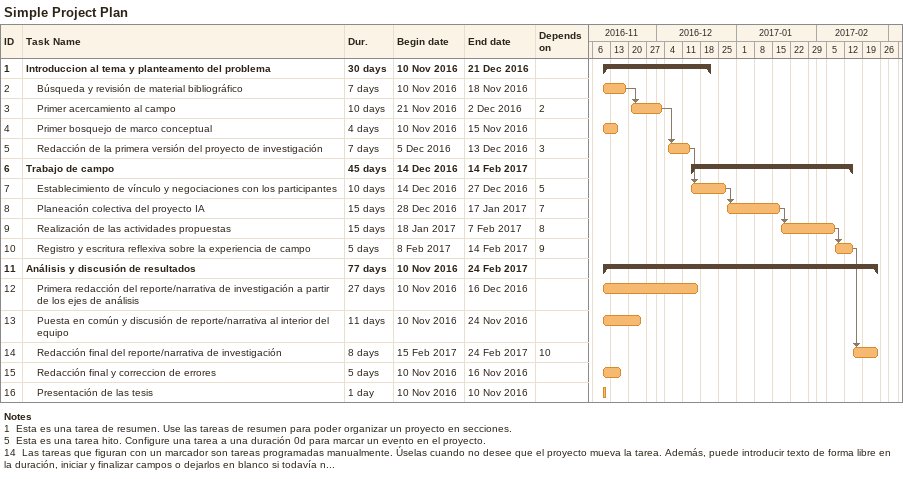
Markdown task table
Simple Project Plan

| ID | Level | Task | Duration | Start | Finish | Predecessors |
|---|---|---|---|---|---|---|
| 1 | 1 | **Introduccion al tema y planteamento del problema** | 30d | 2016-11-10 | 2016-12-21 |  |
| 2 | 2 | Búsqueda y revisión de material bibliográfico | 7d | 2016-11-10 | 2016-11-18 |  |
| 3 | 2 | Primer acercamiento al campo | 10d | 2016-11-21 | 2016-12-02 | 2 |
| 4 | 2 | Primer bosquejo de marco conceptual | 4d | 2016-11-10 | 2016-11-15 |  |
| 5 | 2 | Redacción de la primera versión del proyecto de investigación | 7d | 2016-12-05 | 2016-12-13 | 3 |
| 6 | 1 | **Trabajo de campo** | 45d | 2016-12-14 | 2017-02-14 |  |
| 7 | 2 | Establecimiento de vínculo y negociaciones con los participantes | 10d | 2016-12-14 | 2016-12-27 | 5 |
| 8 | 2 | Planeación colectiva del proyecto IA | 15d | 2016-12-28 | 2017-01-17 | 7 |
| 9 | 2 | Realización de las actividades propuestas | 15d | 2017-01-18 | 2017-02-07 | 8 |
| 10 | 2 | Registro y escritura reflexiva sobre la experiencia de campo | 5d | 2017-02-08 | 2017-02-14 | 9 |
| 11 | 1 | **Análisis y discusión de resultados** | 77d | 2016-11-10 | 2017-02-24 |  |
| 12 | 2 | Primera redacción del reporte/narrativa de investigación a partir de los ejes de análisis | 27d | 2016-11-10 | 2016-12-16 |  |
| 13 | 2 | Puesta en común y discusión de reporte/narrativa al interior del equipo | 11d | 2016-11-10 | 2016-11-24 |  |
| 14 | 2 | Redacción final del reporte/narrativa de investigación | 8d | 2017-02-15 | 2017-02-24 | 10 |
| 15 | 2 | Redacción final y correccion de errores | 5d | 2016-11-10 | 2016-11-16 |  |
| 16 | 2 | Presentación de las tesis | 1d | 2016-11-10 | 2016-11-10 |  |

Notes
- 1: Esta es una tarea de resumen. Use las tareas de resumen para poder organizar un proyecto en secciones.
- 5: Esta es una tarea hito. Configure una tarea a una duración 0d para marcar un evento en el proyecto.
- 14: Las tareas que figuran con un marcador son tareas programadas manualmente. Úselas cuando no desee que el proyecto mueva la tarea. Además, puede introducir texto de forma libre en la duración, iniciar y finalizar campos o dejarlos en blanco si todavía n...
